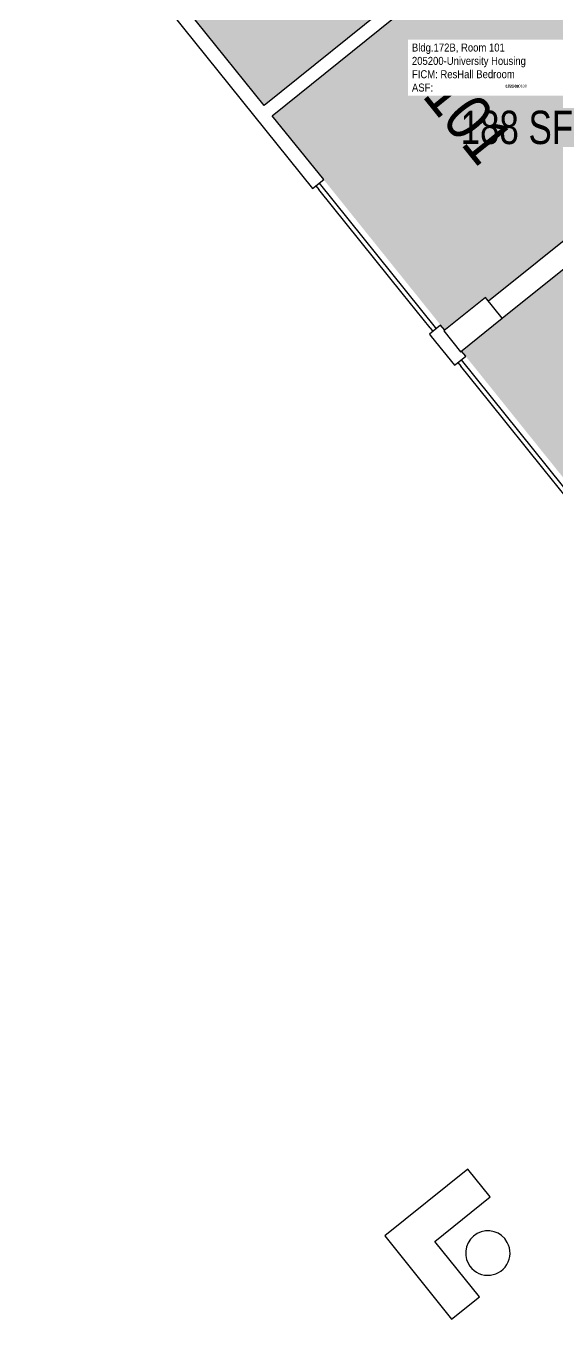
# Model space of a CAD drawing. Header units: inches. Extents: x 69233640 to 69235941, y 27660565 to 27663153.
# Drawn here: x 69234088 to 69234327, y 27661699 to 27662281 of the extents above; entities that cross this region are included whole.
import ezdxf
from ezdxf.enums import TextEntityAlignment as Align

# ---------------------------------------------------------------- set-up
doc = ezdxf.new("R2010")
doc.units = ezdxf.units.IN
doc.header["$LTSCALE"] = 100
doc.header["$MEASUREMENT"] = 0
for name, color, linetype in [('A-COLS', 5, 'CONTINUOUS'), ('A-GLAZ', 1, 'CONTINUOUS'), ('A-IDEN-RNUM', 7, 'CONTINUOUS'), ('A-IDEN-SNUM', 4, 'CONTINUOUS'), ('A-IDEN-VNUM', 4, 'CONTINUOUS'), ('A-WALL', 5, 'CONTINUOUS'), ('AREA-TEXT', 3, 'CONTINUOUS'), ('Rooms-Category-Color', 7, 'CONTINUOUS'), ('Rooms-College-Color', 7, 'CONTINUOUS'), ('Rooms-Department-Color', 7, 'CONTINUOUS'), ('Rooms-Division-Color', 7, 'CONTINUOUS'), ('Rooms-Information', 7, 'CONTINUOUS')]:
    doc.layers.add(name, color=color, linetype=linetype)
doc.styles.add('CP_AREA', font='arial.ttf', dxfattribs={"height": 15})
doc.styles.add('CP_ROOMSNUMBER', font='arial.ttf', dxfattribs={"height": 1})
doc.styles.add('CP_ROOMVNUMBER', font='arial.ttf', dxfattribs={"width": 0.85, "height": 0.075})

msp = doc.modelspace()

# ---------------------------------------------------------------- hatches: boundary and pattern name
at = {"layer": 'Rooms-Category-Color', "true_color": 0x728ef3}
for points in [[(69234306.01, 27662396.33), (69234228.77, 27662492.33), (69234211.05, 27662478.06), (69234209.32, 27662480.21), (69234104.14, 27662395.58), (69234105.87, 27662393.43), (69234087.56, 27662378.7), (69234194.89, 27662245.31), (69234263.26, 27662300.32), (69234233.16, 27662337.71)], [(69234276.25, 27662144.19), (69234294.56, 27662158.92), (69234295.92, 27662157.22), (69234418.83, 27662256.12), (69234309.69, 27662391.75), (69234241.42, 27662336.82), (69234271.52, 27662299.42), (69234198.57, 27662240.73)], [(69234425.57, 27662248.93), (69234283.77, 27662134.84), (69234356.96, 27662043.88), (69234438.54, 27662109.52), (69234441.02, 27662111.52), (69234495.83, 27662155.63), (69234496.03, 27662155.78), (69234449.29, 27662213.88), (69234452.01, 27662216.07)]]:
    msp.add_hatch(color=171, dxfattribs=at).paths.add_polyline_path(points)
at = {"layer": 'Rooms-College-Color', "true_color": 0xadadad}
for points in [[(69234306.01, 27662396.33), (69234228.77, 27662492.33), (69234211.05, 27662478.06), (69234209.32, 27662480.21), (69234104.14, 27662395.58), (69234105.87, 27662393.43), (69234087.56, 27662378.7), (69234194.89, 27662245.31), (69234263.26, 27662300.32), (69234233.16, 27662337.71)], [(69234276.25, 27662144.19), (69234294.56, 27662158.92), (69234295.92, 27662157.22), (69234418.83, 27662256.12), (69234309.69, 27662391.75), (69234241.42, 27662336.82), (69234271.52, 27662299.42), (69234198.57, 27662240.73)], [(69234425.57, 27662248.93), (69234283.77, 27662134.84), (69234356.96, 27662043.88), (69234438.54, 27662109.52), (69234441.02, 27662111.52), (69234495.83, 27662155.63), (69234496.03, 27662155.78), (69234449.29, 27662213.88), (69234452.01, 27662216.07)]]:
    msp.add_hatch(color=253, dxfattribs=at).paths.add_polyline_path(points)
at = {"layer": 'Rooms-Department-Color', "true_color": 0x604aed}
for points in [[(69234306.01, 27662396.33), (69234228.77, 27662492.33), (69234211.05, 27662478.06), (69234209.32, 27662480.21), (69234104.14, 27662395.58), (69234105.87, 27662393.43), (69234087.56, 27662378.7), (69234194.89, 27662245.31), (69234263.26, 27662300.32), (69234233.16, 27662337.71)], [(69234276.25, 27662144.19), (69234294.56, 27662158.92), (69234295.92, 27662157.22), (69234418.83, 27662256.12), (69234309.69, 27662391.75), (69234241.42, 27662336.82), (69234271.52, 27662299.42), (69234198.57, 27662240.73)], [(69234425.57, 27662248.93), (69234283.77, 27662134.84), (69234356.96, 27662043.88), (69234438.54, 27662109.52), (69234441.02, 27662111.52), (69234495.83, 27662155.63), (69234496.03, 27662155.78), (69234449.29, 27662213.88), (69234452.01, 27662216.07)]]:
    msp.add_hatch(color=173, dxfattribs=at).paths.add_polyline_path(points)
at = {"layer": 'Rooms-Division-Color', "true_color": 0x604aed}
for points in [[(69234306.01, 27662396.33), (69234228.77, 27662492.33), (69234211.05, 27662478.06), (69234209.32, 27662480.21), (69234104.14, 27662395.58), (69234105.87, 27662393.43), (69234087.56, 27662378.7), (69234194.89, 27662245.31), (69234263.26, 27662300.32), (69234233.16, 27662337.71)], [(69234276.25, 27662144.19), (69234294.56, 27662158.92), (69234295.92, 27662157.22), (69234418.83, 27662256.12), (69234309.69, 27662391.75), (69234241.42, 27662336.82), (69234271.52, 27662299.42), (69234198.57, 27662240.73)], [(69234425.57, 27662248.93), (69234283.77, 27662134.84), (69234356.96, 27662043.88), (69234438.54, 27662109.52), (69234441.02, 27662111.52), (69234495.83, 27662155.63), (69234496.03, 27662155.78), (69234449.29, 27662213.88), (69234452.01, 27662216.07)]]:
    msp.add_hatch(color=173, dxfattribs=at).paths.add_polyline_path(points)

# ---------------------------------------------------------------- linework, layer by layer
at = {"layer": 'A-COLS', "lineweight": -3}
for p, q in [((69234294.56, 27662158.92), (69234275.86, 27662143.88)), ((69234302.08, 27662149.57), (69234294.56, 27662158.92)), ((69234283.38, 27662134.53), (69234302.08, 27662149.57)), ((69234275.86, 27662143.88), (69234283.38, 27662134.53))]:
    msp.add_line(p, q, dxfattribs=at)
for start, end in [(28.82082, 208.82082), (208.82082, 28.82082)]:
    msp.add_arc((69234295.64, 27661729.07), 10, start, end, dxfattribs=at)
at = {"layer": 'A-GLAZ', "lineweight": -3}
for p, q in [((69234218.2, 27662209.15), (69234219.46, 27662207.59)), ((69234272.1, 27662145.37), (69234219.76, 27662210.41)), ((69234257.07, 27662160.85), (69234219.46, 27662207.59)), ((69234269.61, 27662145.27), (69234257.07, 27662160.85)), ((69234269.61, 27662145.27), (69234270.86, 27662143.71)), ((69234272.42, 27662144.96), (69234272.1, 27662145.37)), ((69234282.15, 27662129.68), (69234283.4, 27662128.12)), ((69234295.94, 27662112.54), (69234283.4, 27662128.12)), ((69234336.04, 27662065.9), (69234283.7, 27662130.94)), ((69234321.01, 27662081.38), (69234295.94, 27662112.54)), ((69234333.55, 27662065.8), (69234321.01, 27662081.38))]:
    msp.add_line(p, q, dxfattribs=at)
at = {"layer": 'A-WALL', "lineweight": -3}
for p, q in [((69234194.89, 27662245.31), (69234142.25, 27662310.73)), ((69234137.19, 27662306.65), (69234216.65, 27662207.9)), ((69234263.26, 27662300.32), (69234194.89, 27662245.31)), ((69234198.57, 27662240.73), (69234271.52, 27662299.42)), ((69234418.83, 27662256.12), (69234295.92, 27662157.22)), ((69234302.08, 27662149.57), (69234425.57, 27662248.93)), ((69234221.71, 27662211.97), (69234198.57, 27662240.73)), ((69234216.65, 27662207.9), (69234221.71, 27662211.97)), ((69234274.37, 27662146.53), (69234269.3, 27662142.45)), ((69234276.25, 27662144.19), (69234274.37, 27662146.53)), ((69234269.3, 27662142.45), (69234270.17, 27662141.38)), ((69234270.17, 27662141.38), (69234280.59, 27662128.43)), ((69234281.05, 27662128.8), (69234285.65, 27662132.5)), ((69234285.65, 27662132.5), (69234283.77, 27662134.84)), ((69234280.59, 27662128.43), (69234281.05, 27662128.8)), ((69234286.64, 27661766.85), (69234249.24, 27661736.76)), ((69234296.67, 27661754.38), (69234286.64, 27661766.85)), ((69234271.74, 27661734.32), (69234296.67, 27661754.38)), ((69234249.24, 27661736.76), (69234279.33, 27661699.36)), ((69234291.8, 27661709.39), (69234271.74, 27661734.32)), ((69234279.33, 27661699.36), (69234291.8, 27661709.39))]:
    msp.add_line(p, q, dxfattribs=at)

# ---------------------------------------------------------------- texts
at = {"layer": 'A-IDEN-RNUM', "style": 'CP_ROOMSNUMBER'}
msp.add_text('0101-00', height=1.2, dxfattribs=at).set_placement((69234303.47, 27662253.38))
at = {"layer": 'A-IDEN-SNUM', "lineweight": -3, "style": 'CP_ROOMSNUMBER'}
msp.add_text('172B010100', height=1.2, dxfattribs=at).set_placement((69234303.66, 27662253.46))
at = {"layer": 'A-IDEN-VNUM', "lineweight": -3, "style": 'CP_ROOMVNUMBER', "width": 0.85}
msp.add_text('101', height=21, rotation=308.82082, dxfattribs=at).set_placement((69234286.91, 27662239.98), align=Align.MIDDLE_CENTER)
at = {"layer": 'AREA-TEXT', "lineweight": -3, "style": 'CP_AREA', "width": 0.75}
msp.add_text('188 SF', height=15, dxfattribs=at).set_placement((69234308.7, 27662235.46), align=Align.MIDDLE_CENTER)

# ---------------------------------------------------------------- next in the draw order: texts
at = {"layer": 'Rooms-Information', "insert": (69234261.45, 27662251.53), "char_height": 3.6, "width": 80.64, "attachment_point": 7, "style": 'CP_ROOMVNUMBER', "bg_fill": 3, "box_fill_scale": 1.5, "bg_fill_color": 256, "bg_fill_true_color": 13158600, "bg_fill_transparency": 0}
msp.add_mtext('Bldg.172B, Room 101^M^J205200-University Housing^M^JFICM: ResHall Bedroom^M^JASF: ', dxfattribs=at)

doc.saveas('drawing.dxf')
